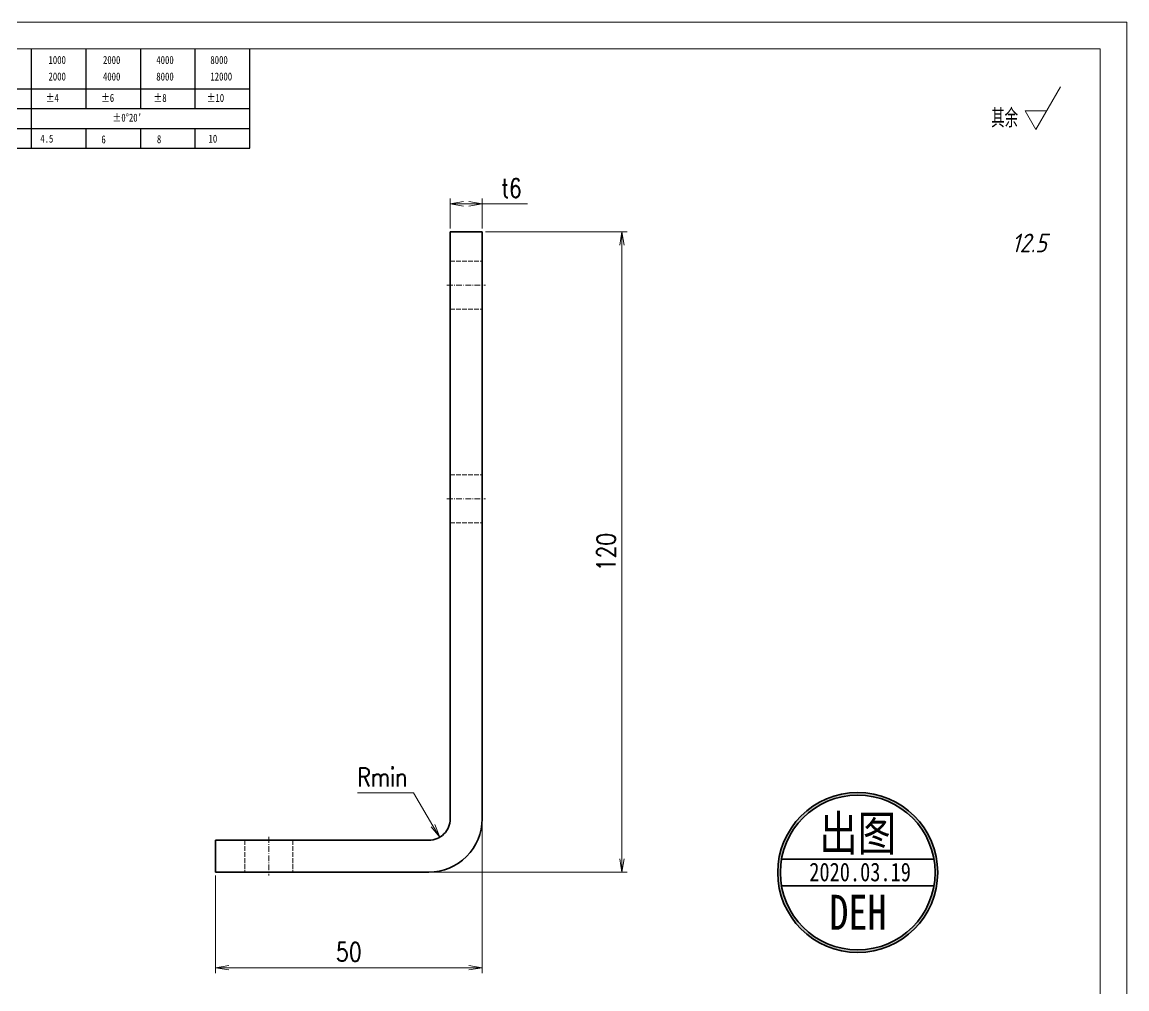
# Model space of a CAD drawing. Header units: millimetres. Extents: x -49572 to 104182, y -50696 to 51993.
# Drawn here: x -46938 to -46730.9, y 51153 to 51334.2 of the extents above; entities that cross this region are included whole.
import ezdxf
from ezdxf.enums import TextEntityAlignment as Align

# ---------------------------------------------------------------- set-up
doc = ezdxf.new("R2010")
doc.units = ezdxf.units.MM
doc.header["$LTSCALE"] = 0.5
for name, pattern in [('DASHDOT', [18.5, 12, -3, 0.5, -3]), ('DASHED', [15, 12, -3]), ('DOT2', [0.125, 0, -0.125])]:
    doc.linetypes.add(name, pattern=pattern)
for name, color, linetype, lineweight in [('印章专用-出图', 1, 'Continuous', 80), ('图框', 7, 'Continuous', 18), ('标注线', 3, 'Continuous', 18)]:
    doc.layers.add(name, color=color, linetype=linetype, lineweight=lineweight)
doc.layers.add('图\\M+19E79\\M+195B6\\M+18E9A', color=7, linetype='Continuous')
doc.layers.add('打印', color=7, linetype='Continuous', lineweight=15, plot=False)
doc.layers.add('打印-禁用', color=7, linetype='Continuous', lineweight=15, plot=False)
doc.styles.add('DIM', font='romans.shx', dxfattribs={"width": 0.8, "bigfont": 'bigfont.shx'})
doc.styles.add('国标', font='simfang.ttf', dxfattribs={"width": 0.8})
doc.styles.add('机械长仿宋', font='gbenor.shx', dxfattribs={"height": 1, "bigfont": 'gbcbig.shx'})
doc.dimstyles.new('DEH 1-1$0', dxfattribs={"dimtxt": 3.5, "dimasz": 2.5, "dimexe": 1, "dimexo": 0.625, "dimgap": 1.2, "dimtad": 1, "dimzin": 9, "dimdsep": 46, "dimtxsty": 'DIM', "dimblk": 'OPEN', "dimcen": 0, "dimclrd": 8, "dimclre": 8, "dimclrt": 2, "dimazin": 2, "dimtfac": 0.5, "dimtmove": 0, "dimatfit": 3, "dimldrblk": 'OPEN', "dimfxl": 0, "dimtolj": 2, "dimlwd": 18, "dimlwe": 18, "dimarcsym": 0})
doc.dimstyles.new('DEH 1-1$4', dxfattribs={"dimtxt": 3.5, "dimasz": 2.5, "dimexe": 1, "dimexo": 0.625, "dimgap": 1.2, "dimtad": 1, "dimtoh": 1, "dimdsep": 46, "dimtxsty": 'DIM', "dimblk": 'OPEN', "dimcen": 0, "dimclrd": 8, "dimclre": 8, "dimclrt": 2, "dimazin": 2, "dimtfac": 0.5, "dimtofl": 0, "dimtmove": 0, "dimatfit": 3, "dimldrblk": 'OPEN', "dimfxl": 0, "dimtolj": 2, "dimlwd": 18, "dimlwe": 18, "dimarcsym": 0})

# ---------------------------------------------------------------- blocks, each defined once
blk = doc.blocks.new('GZDEH零件A3图框V01版')
at = {"layer": '图\\M+19E79\\M+195B6\\M+18E9A', "color": 9}
for p, q in [((3072.2, -1561.98), (3072.2, -1554.46)), ((3082.42, -1561.98), (3082.42, -1554.46)), ((3092.64, -1561.98), (3092.64, -1554.46)), ((3102.86, -1561.98), (3102.86, -1554.46)), ((3113.09, -1573.08), (3113.09, -1554.46)), ((2996.09, -1561.98), (3113.09, -1561.98)), ((3072.2, -1573.08), (3072.2, -1561.98)), ((3082.42, -1565.68), (3082.42, -1561.98)), ((3092.64, -1565.68), (3092.64, -1561.98)), ((3102.86, -1565.68), (3102.86, -1561.98)), ((2996.09, -1565.68), (3113.09, -1565.68)), ((2996.09, -1569.38), (3113.09, -1569.38)), ((3082.42, -1573.08), (3082.42, -1569.48)), ((3092.64, -1573.08), (3092.64, -1569.38)), ((3102.86, -1573.08), (3102.86, -1569.38)), ((2990.09, -1573.08), (3113.09, -1573.08))]:
    blk.add_line(p, q, dxfattribs=at)
at = {"layer": '图框', "linetype": 'Continuous'}
for p, q in [((3272.49, -1554.46), (2882.49, -1554.46)), ((3272.49, -1832.96), (3272.49, -1554.46))]:
    blk.add_line(p, q, dxfattribs=at)
at = {"layer": '打印-禁用', "linetype": 'Continuous'}
for p, q in [((3277.49, -1549.46), (2857.49, -1549.46)), ((3277.49, -1846.46), (3277.49, -1549.46))]:
    blk.add_line(p, q, dxfattribs=at)
at = {"layer": '图\\M+19E79\\M+195B6\\M+18E9A', "color": 9, "style": '国标', "width": 0.8}
for s, p in [('1000', (3075.36, -1557.31)), ('2000', (3085.57, -1557.31)), ('4000', (3095.57, -1557.31)), ('8000', (3105.7, -1557.31)), ('2000', (3075.36, -1560.41)), ('4000', (3085.57, -1560.41)), ('8000', (3095.57, -1560.41)), ('12000', (3105.7, -1560.41)), ('±4', (3074.85, -1564.42)), ('±6', (3085.22, -1564.42)), ('±8', (3095.06, -1564.42)), ('±10', (3105.02, -1564.42)), ("±0%%D20'", (3087.38, -1568.12)), ('4.5', (3073.82, -1572.05)), ('6', (3085.28, -1572.19)), ('8', (3095.68, -1572.15)), ('10', (3105.36, -1572.06))]:
    blk.add_text(s, height=1.5, dxfattribs=at).set_placement(p)
blk = doc.blocks.new('DEH A3')
at = {"layer": '图框'}
blk.add_blockref('GZDEH零件A3图框V01版', (-2857.49, 1846.46), dxfattribs=at)
blk = doc.blocks.new('FINISHER_TR')
at = {"layer": '标注线'}
for p, q in [((0, 0), (4.62, 8)), ((-2.02, 3.5), (0, 0)), ((2.02, 3.5), (-2.02, 3.5))]:
    blk.add_line(p, q, dxfattribs=at)
at = {"layer": '标注线', "color": 2, "style": '机械长仿宋', "oblique": 15}
blk.add_attdef('0.0', text='', height=3.5, dxfattribs=at).set_placement((2.03, -24.04), align=Align.BOTTOM_RIGHT)
blk = doc.blocks.new('其余12.5')
at = {"layer": '标注线'}
blk.add_blockref('FINISHER_TR', (0, 0), dxfattribs=at).add_auto_attribs({'0.0': '12.5'})
at = {"layer": '标注线', "color": 7, "linetype": 'DOT2', "style": '机械长仿宋'}
blk.add_text('其余', height=3.5, dxfattribs=at).set_placement((-8.38, 0.4))
blk = doc.blocks.new('_Open')
at = {"color": 0, "linetype": 'ByBlock', "lineweight": -2}
for p, q in [((-1, 0.167), (0, 0)), ((-1, -0.167), (0, 0)), ((0, 0), (-1, 0))]:
    blk.add_line(p, q, dxfattribs=at)
blk = doc.blocks.new('*D308')
at = {"layer": 'Defpoints', "color": 0, "transparency": 16777216}
for p in [(-46851.78, 51186.71), (-46901.78, 51174.92), (-46851.78, 51157.02)]:
    blk.add_point(p, dxfattribs=at)
at = {"layer": '标注线', "color": 8, "lineweight": 18, "transparency": 16777216}
for p, q in [((-46851.78, 51186.08), (-46851.78, 51156.02)), ((-46901.78, 51174.29), (-46901.78, 51156.02)), ((-46899.28, 51157.02), (-46854.28, 51157.02))]:
    blk.add_line(p, q, dxfattribs=at)
at = {"layer": '标注线', "color": 8, "lineweight": 18, "transparency": 16777216, "xscale": 2.5, "yscale": 2.5, "zscale": 2.5, "rotation": 180}
blk.add_blockref('_Open', (-46901.78, 51157.02), dxfattribs=at)
at = {"layer": '标注线', "color": 8, "lineweight": 18, "transparency": 16777216, "xscale": 2.5, "yscale": 2.5, "zscale": 2.5}
blk.add_blockref('_Open', (-46851.78, 51157.02), dxfattribs=at)
at = {"layer": '标注线', "color": 2, "transparency": 16777216, "insert": (-46876.78, 51159.97), "char_height": 3.5, "attachment_point": 5, "style": 'DIM'}
blk.add_mtext('\\A2;50', dxfattribs=at)
blk = doc.blocks.new('*D309')
at = {"layer": 'Defpoints', "color": 0, "transparency": 16777216}
for p in [(-46851.78, 51294.92), (-46825.59, 51294.92), (-46861.78, 51174.92)]:
    blk.add_point(p, dxfattribs=at)
at = {"layer": '标注线', "color": 8, "lineweight": 18, "transparency": 16777216}
for p, q in [((-46851.16, 51294.92), (-46824.59, 51294.92)), ((-46825.59, 51177.42), (-46825.59, 51292.42)), ((-46861.16, 51174.92), (-46824.59, 51174.92))]:
    blk.add_line(p, q, dxfattribs=at)
at = {"layer": '标注线', "color": 8, "lineweight": 18, "transparency": 16777216, "xscale": 2.5, "yscale": 2.5, "zscale": 2.5}
for p, rotation in [((-46825.59, 51294.92), 90), ((-46825.59, 51174.92), 270)]:
    blk.add_blockref('_Open', p, dxfattribs=dict(at, rotation=rotation))
at = {"layer": '标注线', "color": 2, "transparency": 16777216, "insert": (-46828.54, 51234.92), "char_height": 3.5, "attachment_point": 5, "rotation": 90, "style": 'DIM'}
blk.add_mtext('\\A2;120', dxfattribs=at)
blk = doc.blocks.new('*D310')
at = {"layer": 'Defpoints', "color": 0, "transparency": 16777216}
for p in [(-46851.78, 51300.19), (-46857.78, 51294.92), (-46851.78, 51294.92)]:
    blk.add_point(p, dxfattribs=at)
at = {"layer": '标注线', "color": 8, "lineweight": 18, "transparency": 16777216}
for p, q in [((-46857.78, 51295.54), (-46857.78, 51301.19)), ((-46851.78, 51295.54), (-46851.78, 51301.19)), ((-46855.28, 51300.19), (-46854.28, 51300.19)), ((-46851.78, 51300.19), (-46843.28, 51300.19))]:
    blk.add_line(p, q, dxfattribs=at)
at = {"layer": '标注线', "color": 8, "lineweight": 18, "transparency": 16777216, "xscale": 2.5, "yscale": 2.5, "zscale": 2.5, "rotation": 180}
blk.add_blockref('_Open', (-46857.78, 51300.19), dxfattribs=at)
at = {"layer": '标注线', "color": 8, "lineweight": 18, "transparency": 16777216, "xscale": 2.5, "yscale": 2.5, "zscale": 2.5}
blk.add_blockref('_Open', (-46851.78, 51300.19), dxfattribs=at)
at = {"layer": '标注线', "color": 2, "transparency": 16777216, "insert": (-46846.28, 51303.14), "char_height": 3.5, "attachment_point": 5, "style": 'DIM'}
blk.add_mtext('\\A2;{\\Fromans,bigfont|c134;t}6', dxfattribs=at)
blk = doc.blocks.new('*D311')
at = {"layer": 'Defpoints', "color": 0, "transparency": 16777216}
for p in [(-46861.78, 51184.92), (-46859.75, 51181.47)]:
    blk.add_point(p, dxfattribs=at)
at = {"layer": '标注线', "color": 8, "lineweight": 18, "transparency": 16777216}
for p, q in [((-46875.18, 51189.78), (-46864.64, 51189.78)), ((-46864.64, 51189.78), (-46861.02, 51183.63))]:
    blk.add_line(p, q, dxfattribs=at)
at = {"layer": '标注线', "color": 8, "lineweight": 18, "transparency": 16777216, "xscale": 2.5, "yscale": 2.5, "zscale": 2.5, "rotation": 300.4628564783117}
blk.add_blockref('_Open', (-46859.75, 51181.47), dxfattribs=at)
at = {"layer": '标注线', "color": 2, "transparency": 16777216, "insert": (-46870.51, 51192.73), "char_height": 3.5, "attachment_point": 5, "style": 'DIM'}
blk.add_mtext('\\A2;{\\Fromans,bigfont|c134;Rmin}', dxfattribs=at)
blk = doc.blocks.new('出图章')
at = {"layer": '印章专用-出图'}
h = blk.add_hatch(color=256, dxfattribs=at)
h.paths.add_polyline_path([(15, 0, 1), (-15, 0, 1)])
h.paths.add_polyline_path([(14.5, 0, 1), (-14.5, 0, 1)], flags=16)
h.paths.add_polyline_path([(-7.31, -12.35), (7.41, -12.35), (7.41, -2.73), (-7.31, -2.73)], flags=8)
at = {"layer": '印章专用-出图', "lineweight": 35}
for p, q in [((-14.28, 2.5), (14.28, 2.5)), ((-14.28, -2.5), (14.28, -2.5))]:
    blk.add_line(p, q, dxfattribs=at)
for radius in [15, 14.5]:
    blk.add_circle((0, 0), radius, dxfattribs=at)
at = {"layer": '印章专用-出图', "color": 4, "style": '国标', "width": 0.8}
blk.add_text('DEH', height=6.562, dxfattribs=at).set_placement((0.05, -10.74), align=Align.CENTER)
at = {"layer": '印章专用-出图', "color": 3, "style": '国标', "width": 0.8}
blk.add_attdef('出图', text='', height=6.6, dxfattribs=at).set_placement((0, 7.35), align=Align.MIDDLE_CENTER)
at = {"layer": '印章专用-出图', "color": 2, "style": '国标', "width": 0.8}
blk.add_attdef('XXXX.XX.XX', text='', height=3.5, dxfattribs=at).set_placement((0.45, 0.1), align=Align.MIDDLE_CENTER)
blk = doc.blocks.new('YZ-CT')
at = {"layer": '印章专用-出图'}
blk.add_blockref('出图章', (0.63, 0), dxfattribs=at).add_auto_attribs({'出图': '出图', 'XXXX.XX.XX': '2020.03.19'})

msp = doc.modelspace()

# ---------------------------------------------------------------- linework, layer by layer
at = {"color": 7, "lineweight": 35, "ltscale": 0.15}
for p, q in [((-46857.783, 51294.92), (-46851.783, 51294.92)), ((-46901.783, 51174.92), (-46901.783, 51180.92))]:
    msp.add_line(p, q, dxfattribs=at)
at = {"color": 7, "lineweight": 35}
for p, q in [((-46857.783, 51184.92), (-46857.783, 51294.92)), ((-46851.783, 51294.92), (-46851.783, 51184.92)), ((-46901.783, 51180.92), (-46861.783, 51180.92)), ((-46861.783, 51174.92), (-46901.783, 51174.92))]:
    msp.add_line(p, q, dxfattribs=at)
at = {"color": 1, "linetype": 'DASHED', "lineweight": 13, "ltscale": 0.15}
for p, q in [((-46857.783, 51289.42), (-46851.783, 51289.42)), ((-46857.783, 51289.42), (-46851.783, 51289.42)), ((-46857.783, 51280.42), (-46851.783, 51280.42)), ((-46857.783, 51280.42), (-46851.783, 51280.42)), ((-46857.783, 51249.42), (-46851.783, 51249.42)), ((-46857.783, 51249.42), (-46851.783, 51249.42)), ((-46857.783, 51240.42), (-46851.783, 51240.42)), ((-46857.783, 51240.42), (-46851.783, 51240.42)), ((-46896.283, 51180.92), (-46896.283, 51174.92)), ((-46896.283, 51180.92), (-46896.283, 51174.92)), ((-46887.283, 51180.92), (-46887.283, 51174.92)), ((-46887.283, 51180.92), (-46887.283, 51174.92))]:
    msp.add_line(p, q, dxfattribs=at)
at = {"color": 2, "linetype": 'DASHDOT', "lineweight": 13, "ltscale": 0.179999}
for p, q in [((-46858.383, 51284.92), (-46851.183, 51284.92)), ((-46858.383, 51244.92), (-46851.183, 51244.92))]:
    msp.add_line(p, q, dxfattribs=at)
at = {"color": 2, "linetype": 'DASHDOT', "lineweight": 13, "ltscale": 0.180016}
msp.add_line((-46891.783, 51181.52), (-46891.783, 51174.319), dxfattribs=at)
at = {"color": 7, "lineweight": 35}
for radius in [4, 10]:
    msp.add_arc((-46861.783, 51184.92), radius, 270, 0.00001, dxfattribs=at)
at = {"layer": '打印'}
msp.add_lwpolyline([(-47150.945, 51334.244), (-46730.945, 51334.244), (-46730.945, 51037.244), (-47150.945, 51037.244)], close=True, dxfattribs=at)

# ---------------------------------------------------------------- block references
at = {"layer": '印章专用-出图'}
msp.add_blockref('YZ-CT', (-46782.031, 51174.862), dxfattribs=at)
at = {"layer": '图框'}
msp.add_blockref('DEH A3', (-47150.945, 51037.244), dxfattribs=at)
at = {"layer": '标注线'}
msp.add_blockref('其余12.5', (-46748.002, 51314.086), dxfattribs=at)

# ---------------------------------------------------------------- dimensions: what is measured, and where the dimension line sits
dim = msp.add_linear_dim(base=(-46851.783, 51300.195), p1=(-46857.783, 51294.92), p2=(-46851.783, 51294.92), text='{\\Fromans,bigfont|c134;t}<>', dimstyle='DEH 1-1$0', dxfattribs=at)
dim.commit()
dim.dimension.update_dxf_attribs({"geometry": '*D310', "text_midpoint": (-46846.283, 51303.145)})
dim = msp.add_linear_dim(base=(-46825.593, 51294.92), p1=(-46861.783, 51174.92), p2=(-46851.783, 51294.92), angle=90, dimstyle='DEH 1-1$0', dxfattribs=at)
dim.commit()
dim.dimension.update_dxf_attribs({"geometry": '*D309', "text_midpoint": (-46828.543, 51234.92)})
dim = msp.add_radius_dim(center=(-46861.783, 51184.92), mpoint=(-46859.755, 51181.472), text='{\\Fromans,bigfont|c134;Rmin}', dimstyle='DEH 1-1$4', override={"dimtmove": 1}, dxfattribs=at)
dim.commit()
dim.dimension.update_dxf_attribs({"geometry": '*D311', "text_midpoint": (-46864.644, 51189.784), "dimtype": 164})
dim = msp.add_linear_dim(base=(-46851.783, 51157.019), p1=(-46901.783, 51174.92), p2=(-46851.783, 51186.708), dimstyle='DEH 1-1$0', dxfattribs=at)
dim.commit()
dim.dimension.update_dxf_attribs({"geometry": '*D308', "text_midpoint": (-46876.783, 51159.969)})

doc.saveas('drawing.dxf')
